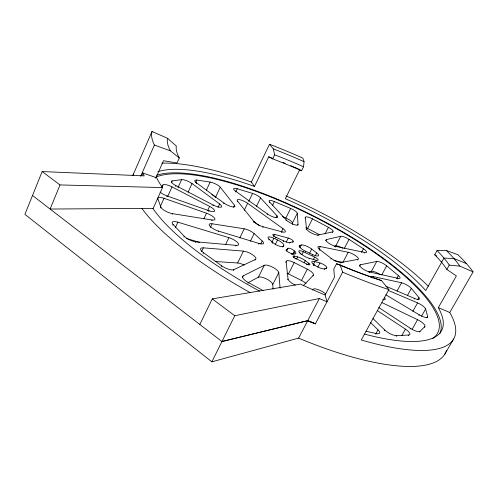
<?xml version="1.0" encoding="UTF-8"?>
<svg xmlns="http://www.w3.org/2000/svg" width="498" height="498" viewBox="0 0 498 498"><rect width="100%" height="100%" fill="white"/><g stroke="black" fill="none" stroke-linecap="round" stroke-linejoin="round"><path stroke-width="0.75" d="M268.733 156.808L272.674 158.874A154.505 37.686 26.8 0 1 301.589 170.764L303.562 166.774L304.048 161.663L302.809 158.115A182.996 43.183 26.8 0 0 269.505 144.246L251.403 182.05L254.472 186.47L268.733 156.808A167.72 41.421 26.8 0 1 272.811 158.364M162.522 187.559L60.021 184.939L50.093 209.036L153.191 208.363L162.522 187.559A166.861 44.247 26.9 0 1 156.708 177.805L142.895 173.036L144.227 175.881L42.162 171.567L24.9 214.327L211.868 361.822L298.601 338.111A179.118 54.768 26.9 0 0 446.469 350.592M132.798 175.545L152.008 131.497L167.509 138.276L176.317 146.014A154.76 36.902 26.8 0 0 179.311 157.959L177.064 162.958L163.518 160.73L155.743 178.209M140.722 176.205L154.405 145.043A182.996 43.183 26.8 0 1 152.008 131.497M141.756 175.626L142.895 173.036M162.018 187.061L162.964 184.957A7.595 2.141 24.3 0 1 172.003 186.893L209.608 206.402A7.576 2.166 25 0 1 214.626 210.884A7.576 2.166 25 0 1 209.079 210.779L167.185 196.013A7.769 2.241 24.2 0 1 160.119 192.091M157.493 199.461L157.822 198.721A7.98 2.365 24.2 0 1 164.029 198.297L206.502 213.194A7.781 2.285 25.1 0 1 214.383 217.943A7.781 2.285 25.1 0 1 212.092 219.998L211.756 220.72M160.424 206.29L164.029 198.297M171.617 182.28L172.233 180.917L181.621 179.641A7.233 1.955 24.6 0 1 192.035 183.557L219.618 203.937A7.377 2.054 25.2 0 1 220.888 207.218A7.377 2.054 25.2 0 1 213.219 205.02L175.981 185.704A7.395 2.036 24.4 0 1 172.233 180.917M160.537 207.915L160.879 207.168L157.822 198.721M166.855 196.735L167.185 196.013M167.621 196.598L172.003 186.893M175.669 186.395L175.981 185.704M177.985 187.653L181.621 179.641M172.134 214.395L172.476 213.648L212.092 219.998M172.775 225.221L173.123 224.449A8.385 2.633 24.5 0 1 177.854 222.176L228.906 237.658A8.099 2.49 25.6 0 1 237.59 242.563A8.099 2.49 25.6 0 1 236.183 245.365L235.828 246.112M188.082 192.184L192.035 183.557M195.708 182.679L196.903 180.071L210.144 182.069A6.935 1.811 25.1 0 1 220.272 187.211L234.527 205.276L233.581 207.261M175.408 227.493L177.854 222.176M196.299 183.606L196.604 182.947A7.059 1.868 24.9 0 1 196.903 180.071M183.893 237.048L184.254 236.264L173.123 224.449M206.278 190.385L210.144 182.069M207.66 210.554L209.608 206.402M203.85 218.865L206.502 213.194M208.749 211.476L209.079 210.779M220.272 187.211L215.478 197.426A6.91 1.886 25 0 0 211.818 194.656M212.895 205.705L213.219 205.02M195.664 242.613L196.031 241.829L236.183 245.365M218.024 207.311L219.618 203.937M210.399 227.405L212.111 223.783L244.213 228.8A7.663 2.235 25.9 0 1 254.136 233.593L262.228 240.995L260.84 243.802M223.664 203.75L223.976 203.084L196.604 182.947M201.522 251.764L203.371 247.848L243.416 251.117A8.229 2.577 26.1 0 1 252.785 254.92A8.229 2.577 26.1 0 1 255.381 259.458L255.013 260.205M203.153 253.513L203.526 252.716A8.665 2.845 25.2 0 1 203.371 247.848M235.311 191.823L235.61 191.188A6.76 1.731 25.6 0 1 237.241 188.736L252.592 193.436A6.679 1.693 25.8 0 1 260.56 197.887L276.994 215.796L276.054 217.701M235.759 191.855L237.241 188.736M218.273 231.863L218.622 231.134L259.06 243.478A7.744 2.285 26.1 0 0 262.228 240.995M237.26 201.808L237.571 201.155A6.997 1.855 25.7 0 1 239.793 199.71A6.997 1.855 25.7 0 1 247.637 203.284L282.989 228.669A7.177 1.961 26.4 0 1 282.073 231.856L281.744 232.522M225.737 244.25L228.906 237.658M244.244 210.33L247.637 203.284M248.745 201.429L252.592 193.436M272.674 158.874L274.628 154.822L273.34 148.908L269.505 144.246M221.261 266.617L221.641 265.82L203.526 252.716M239.824 237.857L244.213 228.8M256.389 206.489L260.56 197.887M199.829 324.484L212.248 298.881L300.518 284.121A166.793 44.216 26.9 0 0 325.094 294.99L327.018 301.776L319.336 298.539L234.751 315.726L212.248 298.881M253.681 222.307L254.005 221.635L237.571 201.155M233.4 270.451L233.786 269.661L255.381 259.458M215.229 261.506L237.627 262.988L243.416 251.117M250.394 241.244L254.136 233.593M269.343 202.68L269.648 202.064A6.611 1.662 26.2 0 1 274.392 201.572L290.658 208.438A6.58 1.65 26.5 0 1 297.312 213.269L298.034 224.48L297.723 225.108M267.102 214.588L267.42 213.947L235.61 191.188M272.605 205.22L274.392 201.572M262.826 227.474L263.156 226.802L282.073 231.856M242.414 277.486L243.192 275.898L264.332 265.272A8.292 2.621 26.6 0 1 272.605 267.165A8.292 2.621 26.6 0 1 278.78 272.636L280.1 288.193M258.711 244.188L259.06 243.478M299.746 169.563L285.342 198.733A165.653 47.603 26.9 0 1 425.746 290.577L441.844 261.911M268.777 239.887L269.119 239.196A6.044 1.737 26.4 0 1 268.64 236.911A6.044 1.737 26.4 0 1 273.832 238.225L277.548 239.974A7.545 2.166 26.5 0 1 283.679 245.751L283.337 246.442M247.973 283.362L248.371 282.559A8.821 2.963 26.3 0 1 243.192 275.898M273.589 236.482L274.597 234.452L288.274 238.056A3.81 1.064 26.7 0 1 292.32 240.073A3.81 1.064 26.7 0 1 293.029 241.773L292.687 242.439M211.868 361.822L234.751 315.726M271.796 242.327L273.832 238.225M272.499 243.261L272.842 242.563L269.119 239.196M275.662 237.994L276.004 237.316A3.81 1.077 26.4 0 1 272.86 234.969A3.81 1.077 26.4 0 1 274.597 234.452M292.544 224.48L292.475 222.942A6.555 1.718 26.5 0 0 285.871 218.068L290.658 208.438M286.057 220.726L286.375 220.091L269.648 202.064M248.004 282.708L258.381 277.212L264.332 265.272M281.364 231.937L282.989 228.669M275.17 244.755L277.548 239.974M292.475 222.942L297.312 213.269M283.275 241.586L283.617 240.908A7.37 2.073 26.6 0 0 289.942 242.501L293.029 241.773M282.578 247.07L283.679 245.751M286.269 242.059L288.274 238.056M289.606 243.173L289.942 242.501M286.008 250.432L287.975 248.346A3.884 1.121 26.8 0 1 290.869 248.751A3.884 1.121 26.8 0 1 294.355 250.924L294.922 251.509L293.534 254.26M286.593 251.098L287.975 248.346M305.081 218L305.386 217.389A6.567 1.643 26.8 0 1 312.476 218.859L328.425 227.306A6.586 1.65 27.1 0 1 332.739 231.906L332.421 232.516M273.066 289.157L272.767 284.551L278.78 272.636M285.771 262.371L286.132 261.655A7.906 2.378 27 0 1 294.212 262.583L307.291 269.163A7.912 2.378 27.3 0 1 313.36 275.201L312.987 275.917M291.118 254.204L291.467 253.513L292.301 253.731A7.595 2.197 26.8 0 0 294.922 251.509M291.946 254.422L292.301 253.731M292.619 254.354L294.355 250.924M306.121 229.41L306.444 228.787L305.386 217.389M305.859 227.586A6.549 1.712 26.8 0 1 307.615 228.433L312.476 218.859M299.192 246.672L299.871 245.34L301.321 244.972A7.333 2.048 27 0 1 311.692 249.062L316.697 252.94A6.499 1.818 27.2 0 1 318.234 255.904A6.499 1.818 27.2 0 1 312.669 254.603L305.623 251.278A7.364 2.06 27 0 1 299.871 245.34M293.745 257.466L294.455 256.072L297.642 256.906A7.713 2.26 27.1 0 1 305.249 260.622L308.903 263.336A2.895 0.847 27.2 0 1 309.706 264.805A2.895 0.847 27.2 0 1 306.992 264.133L295.364 258.294A2.963 0.865 27 0 1 293.092 256.476A2.963 0.865 27 0 1 294.455 256.072M299.97 247.637L301.321 244.972M295.009 258.991L295.364 258.294M286.91 273.197A7.875 2.478 27 0 1 288.454 273.906L294.212 262.583M299.105 253.003L299.454 252.318A4.856 1.388 27 0 1 299.404 250.712A4.856 1.388 27 0 1 303.332 251.751L314.612 257.068A4.028 1.145 27.3 0 1 318.054 259.645A4.028 1.145 27.3 0 1 316.236 260.224L309.358 258.325A7.501 2.141 27.1 0 1 300.487 253.382L299.454 252.318M296.578 258.991L297.642 256.906M300.138 254.067L300.487 253.382M287.645 279.77L288.031 279.023L286.132 261.655M301.95 254.466L303.332 251.751M305.274 251.951L305.623 251.278M317.83 235.654L318.147 235.025L332.739 231.906M304.185 262.701L305.249 260.622M309.656 253.04L311.692 249.062M309.009 259.01L309.358 258.325M306.631 264.836L306.992 264.133M312.327 255.275L312.669 254.603M308.187 264.724L308.903 263.336M325.038 233.892L328.425 227.306M306.002 283.455A7.881 2.478 27.3 0 0 301.483 280.461L307.291 269.163M313.217 259.769L314.612 257.068M315.327 255.599L316.697 252.94M318.994 249.156L320.332 246.566L348.22 252.287A6.972 1.836 27.8 0 1 356.064 256.022A6.972 1.836 27.8 0 1 357.801 259.377L357.464 260.006M319.685 250.413L320.021 249.759A7.165 1.948 27.3 0 1 320.332 246.566M313.105 264.98L314.873 261.562L319.99 262.963A5.192 1.488 27.5 0 1 325.312 265.683A5.192 1.488 27.5 0 1 326.495 268.098L326.14 268.783M325.823 240.814L326.47 239.563L340.75 236.276A6.636 1.668 27.5 0 1 349.061 239.382L363.453 248.788A6.704 1.693 27.8 0 1 364.561 252.43L364.237 253.04M315.881 260.902L316.236 260.224M313.672 265.397L314.026 264.706A6.561 1.899 27.4 0 1 314.873 261.562M313.945 265.602L314.026 264.706M317.873 267.053L319.99 262.963M312.507 290.054L312.893 289.313A8.304 2.608 27.8 0 1 318.477 289.755A8.304 2.608 27.8 0 1 325.866 294.162M334.289 246.28L335.733 245.912L340.75 236.276M335.646 247.095L335.969 246.46L364.561 252.43M324.416 269.468L324.777 268.777L326.495 268.098M330.933 259.066L331.276 258.406L320.021 249.759M344.348 248.378L349.061 239.382M364.648 334.121A165.653 47.603 26.9 0 0 438.327 307.639L456.373 275.96L446.824 269.418A154.505 37.686 26.8 0 0 434.717 254.746L437.051 250.562L446.395 250.544L457.923 254.715A182.996 43.183 26.8 0 1 473.1 271.896L449.756 312.483A180.089 51.892 26.9 0 1 361.28 339.991L388.901 289.599L381.499 280.592A166.102 39.068 26.8 0 1 340.103 264.886L336.586 263.772L333.809 269.076L334.438 277.224L325.094 294.99M298.601 338.111L319.336 298.539M340.937 263.137L341.279 262.477L357.801 259.377M348.22 252.287L342.948 262.315L333.884 260.56M340.103 264.886L342.643 272.163L315.377 323.831L307.739 320.656L294.318 323.874M361.529 252.411L363.453 248.788M359.618 266.063L360.303 264.787L376.743 261.456A6.848 1.755 28.2 0 1 386.685 265.826L398.369 275.568A6.96 1.799 28.5 0 1 397.914 278.314L397.566 278.936M369.572 272.73L369.921 272.082L397.914 278.314M368.445 271.945L371.464 271.273L376.743 261.456M372.672 277.909L373.375 276.608L401.575 282.783A7.128 1.874 28.8 0 1 411.348 288.398L418.886 297.555L417.81 299.479M381.711 274.996L386.685 265.826M396.669 278.662L398.369 275.568M397.068 290.957L401.575 282.783M375.946 333.573L378.013 329.832L370.63 322.629M375.853 334.307L376.27 333.548A8.603 2.739 29.2 0 0 378.013 329.832M384.412 330.772L384.823 330.031L372.909 318.508M407.501 295.326L411.348 288.398M414.168 299.099L414.529 298.445A7.277 1.942 29 0 0 418.886 297.555M396.184 336.424L396.595 335.683L408.677 335.011A8.298 2.515 29.6 0 0 405.447 329.128L377.366 310.609M412.823 311.35L417.573 302.89L388.154 290.359M441.583 262.315L443.967 258.07L453.952 258.562L466.414 263.548M401.824 335.571L405.447 329.128M410.053 329.066L410.452 328.356A8.093 2.384 29.6 0 0 420.032 331.351L424.85 326.576A7.918 2.278 29.6 0 0 417.567 319.685L382.022 302.622M418.886 315.495L419.266 314.817A7.644 2.129 29.4 0 0 427.626 316.46L426.867 317.799M408.267 335.739L408.677 335.011M412.157 329.253L417.567 319.685M446.824 269.418L449.264 265.104L459.81 266.088L473.1 271.896M421.557 316.174L425.628 308.972A7.476 2.036 29.3 0 0 417.573 302.89M419.627 332.054L420.032 331.351M424.458 327.267L424.85 326.576M444.658 354.395L453.628 339.001M161.526 186.762L162.964 184.957M303.463 285.547L313.36 275.201M32.507 195.484L221.94 341.528L294.33 323.868M221.94 341.528L307.727 320.662A180.164 51.91 26.9 0 0 315.377 323.831A180.438 51.979 26.9 0 1 307.727 320.662M365.986 331.238L376.27 333.548M186.327 238.449L199.63 242.377M381.499 280.592L374.826 278.276A154.76 36.902 26.8 0 1 336.586 263.772M154.405 145.043L170.353 150.807L179.311 157.959M282.341 216.586L285.871 218.068M438.327 307.639L449.756 312.483M385.925 286.244L414.529 298.445M276.004 237.316L283.617 240.908M288.454 273.906L301.483 280.461M307.615 228.433L319.535 234.763M248.371 282.559L263.293 290.645M385.981 294.884L419.266 314.817M434.717 254.746L436.622 255.941M300.362 169.961L301.589 170.764M378.841 307.571L410.452 328.356M253.463 221.367L259.62 225.855M42.162 171.567L60.021 184.939M425.628 308.972L427.626 316.46M335.733 245.912A6.611 1.737 27.5 0 1 342.929 248.284M237.627 262.988A8.192 2.683 26.1 0 1 244.219 265.092M371.464 271.273A6.823 1.824 28.3 0 1 380.273 274.74M258.381 277.212A8.261 2.727 26.7 0 1 266.66 279.017A8.261 2.727 26.7 0 1 272.767 284.551M259.713 291.193A165.653 47.603 26.9 0 1 152.88 208.363M157.86 171.698A165.653 47.603 26.9 0 1 254.472 186.47M155.301 177.381A163.257 47.615 26.9 0 1 341.304 231.489A163.257 47.615 26.9 0 1 432.594 338.553M396.595 335.683A8.447 2.621 29.4 0 1 384.823 330.031M384.219 297.306A7.184 2.054 28.7 0 1 382.707 299.672M370.904 277.181A7.296 1.986 28.4 0 1 373.375 276.608M295.351 285.111A8.317 2.633 27.2 0 1 288.031 279.023M369.921 272.082A7.128 1.905 28.1 0 1 362.002 268.217A7.128 1.905 28.1 0 1 360.303 264.787M341.279 262.477A7.246 1.986 27.6 0 1 331.276 258.406M233.786 269.661A8.752 2.913 25.7 0 1 221.641 265.82M335.969 246.46A6.891 1.799 27.3 0 1 328.282 242.85A6.891 1.799 27.3 0 1 326.47 239.563M324.777 268.777A7.607 2.197 27.4 0 1 314.3 264.905M196.031 241.829A8.528 2.739 24.8 0 1 184.254 236.264M218.622 231.134A7.956 2.397 25.3 0 1 209.932 226.167A7.956 2.397 25.3 0 1 212.111 223.783M318.147 235.025A6.841 1.78 27 0 1 311.337 232.94A6.841 1.78 27 0 1 306.444 228.787M291.467 253.513A3.947 1.145 26.8 0 1 287.57 251.621A3.947 1.145 26.8 0 1 286.356 249.741M172.476 213.648A8.149 2.471 24.2 0 1 160.879 207.168M282.926 246.379A6.356 1.83 26.5 0 1 278.5 245.844A6.356 1.83 26.5 0 1 272.842 242.563M298.034 224.48A6.848 1.787 26.6 0 1 293.384 224.312A6.848 1.787 26.6 0 1 286.375 220.091M276.994 215.796A6.916 1.824 26.2 0 1 275.307 217.514A6.916 1.824 26.2 0 1 267.42 213.947M263.156 226.802A7.289 2.023 26.1 0 1 254.005 221.635M234.527 205.276A7.196 1.961 25.4 0 1 232.13 206.801A7.196 1.961 25.4 0 1 223.976 203.084M274.628 154.822A154.76 36.902 26.8 0 1 303.562 166.774M437.051 250.562A154.76 36.902 26.8 0 1 449.264 265.104M170.353 150.807A166.102 39.068 26.8 0 1 167.509 138.276M273.34 148.908A166.102 39.068 26.8 0 1 304.048 161.663M446.395 250.544A166.102 39.068 26.8 0 1 459.81 266.088M388.901 289.599A182.996 43.183 26.8 0 1 342.643 272.163M156.665 175.234A165.429 48.269 26.9 0 1 334.283 226.976A165.429 48.269 26.9 0 1 439.74 333.76M132.611 175.75A180.089 51.892 26.9 0 1 133.607 173.964M161.918 163.17A180.089 51.892 26.9 0 1 251.403 182.05M285.902 195.857A180.089 51.892 26.9 0 1 428.367 286.244M283.101 162.46A167.72 41.421 26.8 0 1 285.173 163.313M290.708 165.635A167.72 41.421 26.8 0 1 299.049 169.252M250.027 292.519A180.108 51.898 26.9 0 1 141.88 208.438"/></g></svg>
